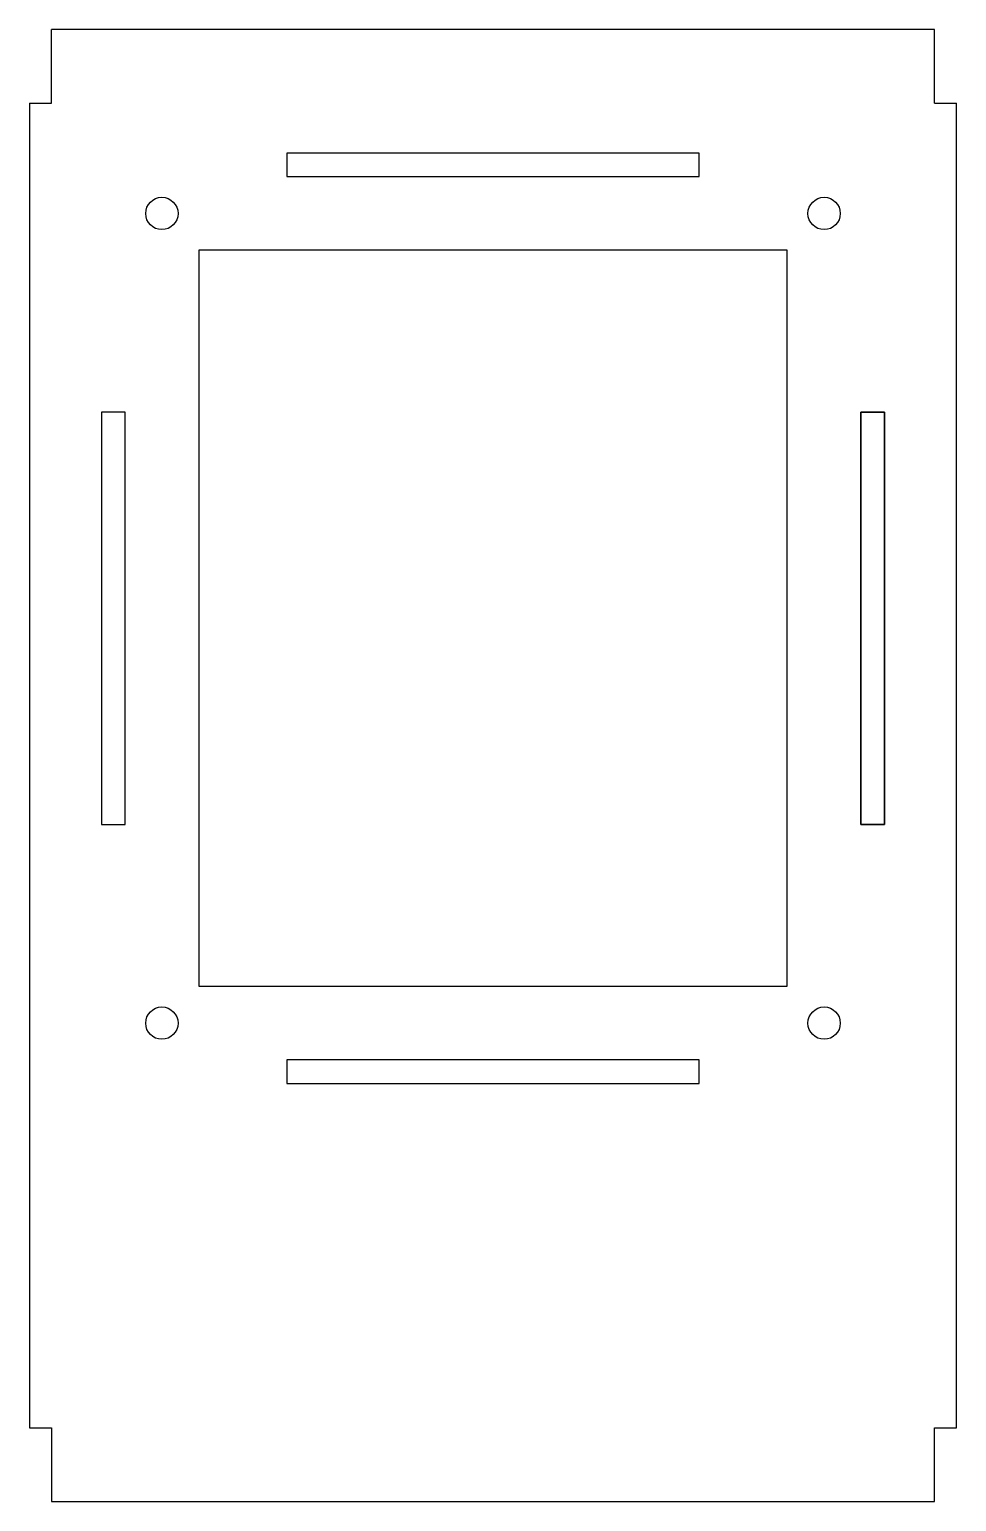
# Model space of a CAD drawing. Header units: millimetres. Extents: x -32 to 31, y 5 to 105.
import ezdxf

# ---------------------------------------------------------------- set-up
doc = ezdxf.new("R2010")
doc.units = ezdxf.units.MM
doc.layers.get('0').update_dxf_attribs({"linetype": 'CONTINUOUS'})

msp = doc.modelspace()

# ---------------------------------------------------------------- linework, layer by layer
for p, q in [((30, 105), (-30, 105)), ((-30, 100), (-30, 105)), ((30, 100), (30, 105)), ((-31.5, 100), (-31.5, 10)), ((-31.5, 100), (-30, 100)), ((30, 100), (31.5, 100)), ((31.5, 10), (31.5, 100)), ((-31.5, 10), (-30, 10)), ((-30, 10), (-30, 5)), ((30, 5), (30, 10)), ((30, 10), (31.5, 10)), ((-30, 5), (30, 5))]:
    msp.add_line(p, q)
for points in [[(-14, 96.6), (-14, 95), (14, 95), (14, 96.6)], [(-14, 95), (14, 95), (14, 96.6), (-14, 96.6)], [(-20, 40), (20, 40), (20, 90), (-20, 90)], [(20, 90), (-20, 90), (-20, 40), (20, 40)], [(-26.6, 51), (-25, 51), (-25, 79), (-26.6, 79)], [(-25, 79), (-26.6, 79), (-26.6, 51), (-25, 51)], [(26.6, 79), (25, 79), (25, 51), (26.6, 51)], [(26.6, 51), (25, 51), (25, 79), (26.6, 79)], [(-14, 35), (-14, 33.4), (14, 33.4), (14, 35)], [(14, 35), (-14, 35), (-14, 33.4), (14, 33.4)]]:
    msp.add_lwpolyline(points, close=True)
for centre in [(-22.5, 92.5), (22.5, 92.5), (-22.5, 37.5), (22.5, 37.5)]:
    msp.add_circle(centre, 1.1)

doc.saveas('drawing.dxf')
